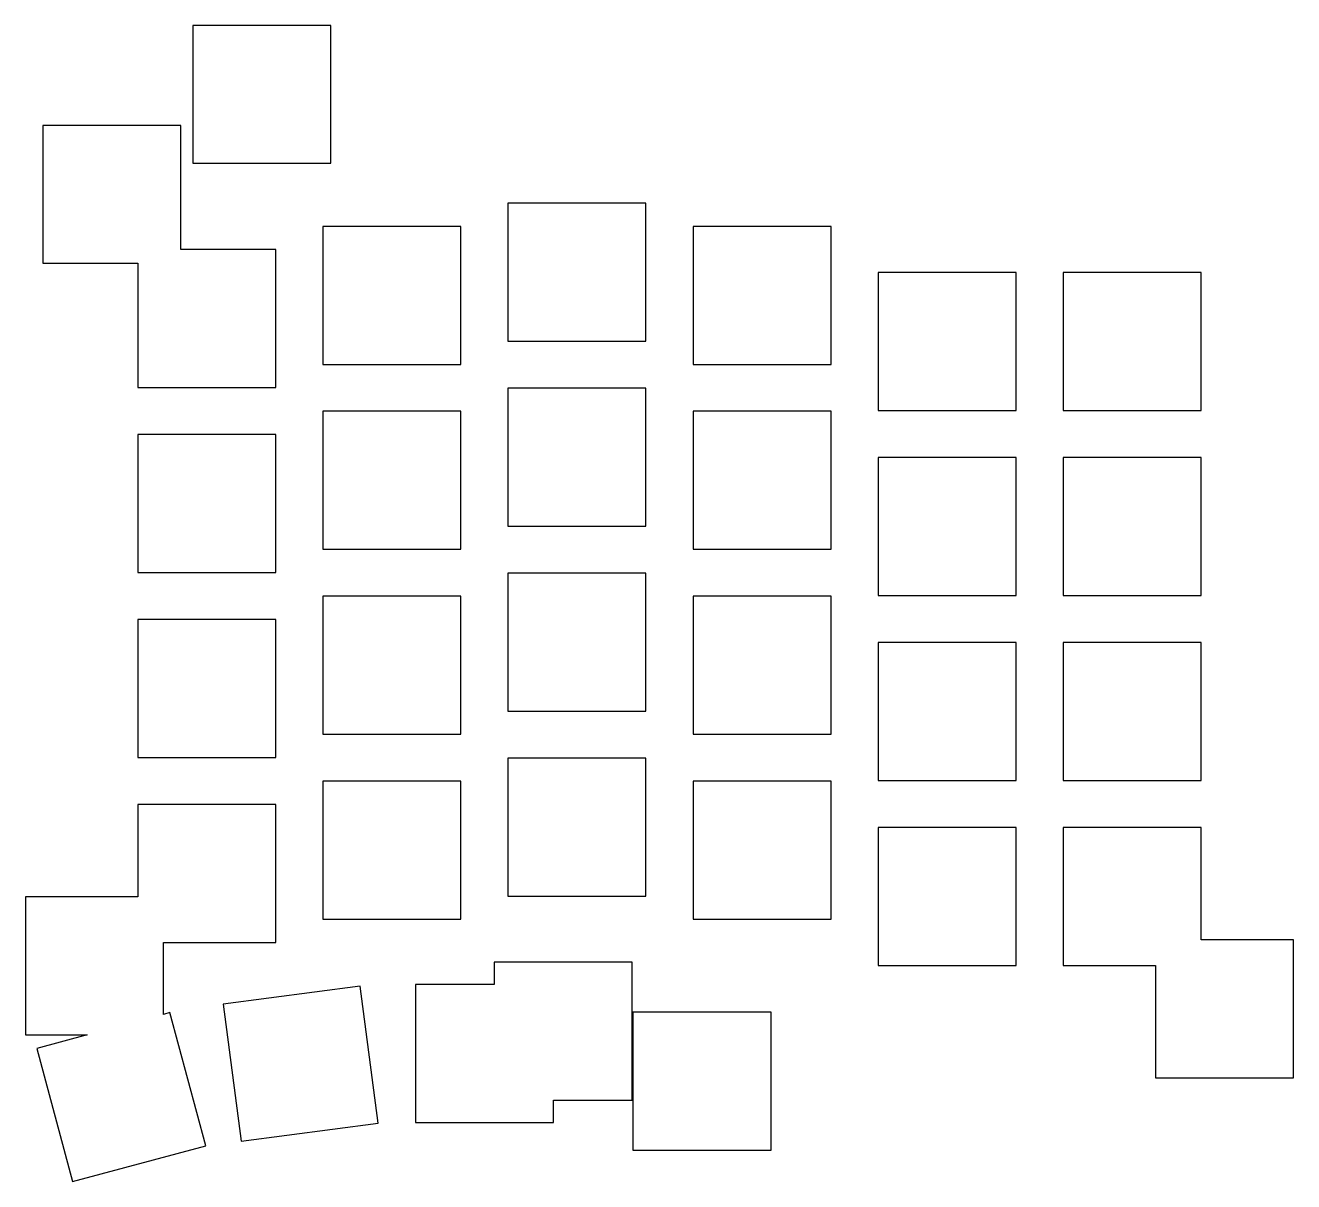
# Model space of a CAD drawing. Header units: millimetres. Extents: x 254 to 381, y -149 to -33.
import ezdxf

# ---------------------------------------------------------------- set-up
doc = ezdxf.new("R2010")
doc.units = ezdxf.units.MM

msp = doc.modelspace()

# ---------------------------------------------------------------- linework, layer by layer
for p, q in [((284.9, -32.88), (271.1, -32.88)), ((271.1, -32.88), (271.1, -46.67)), ((284.9, -46.67), (284.9, -32.88)), ((269.9, -42.88), (256.1, -42.88)), ((256.1, -42.88), (256.1, -56.67)), ((269.9, -55.29), (269.9, -42.88)), ((271.1, -46.67), (284.9, -46.67)), ((316.4, -50.66), (302.6, -50.66)), ((302.6, -50.66), (302.6, -64.46)), ((316.4, -64.46), (316.4, -50.66)), ((297.9, -52.98), (284.1, -52.98)), ((284.1, -52.98), (284.1, -66.78)), ((297.9, -66.78), (297.9, -52.98)), ((334.9, -52.98), (321.1, -52.98)), ((321.1, -52.98), (321.1, -66.78)), ((334.9, -66.78), (334.9, -52.98)), ((279.4, -55.29), (269.9, -55.29)), ((279.4, -69.09), (279.4, -55.29)), ((256.1, -56.67), (265.6, -56.67)), ((265.6, -56.67), (265.6, -69.09)), ((353.4, -57.6), (339.6, -57.6)), ((339.6, -57.6), (339.6, -71.4)), ((353.4, -71.4), (353.4, -57.6)), ((371.9, -57.6), (358.1, -57.6)), ((358.1, -57.6), (358.1, -71.4)), ((371.9, -71.4), (371.9, -57.6)), ((302.6, -64.46), (316.4, -64.46)), ((284.1, -66.78), (297.9, -66.78)), ((321.1, -66.78), (334.9, -66.78)), ((265.6, -69.09), (279.4, -69.09)), ((316.4, -69.16), (302.6, -69.16)), ((302.6, -69.16), (302.6, -82.96)), ((316.4, -82.96), (316.4, -69.16)), ((297.9, -71.47), (284.1, -71.47)), ((284.1, -71.47), (284.1, -85.28)), ((297.9, -85.28), (297.9, -71.47)), ((334.9, -71.47), (321.1, -71.47)), ((321.1, -71.47), (321.1, -85.28)), ((334.9, -85.28), (334.9, -71.47)), ((339.6, -71.4), (353.4, -71.4)), ((358.1, -71.4), (371.9, -71.4)), ((279.4, -73.79), (265.6, -73.79)), ((265.6, -73.79), (265.6, -87.59)), ((279.4, -87.59), (279.4, -73.79)), ((353.4, -76.1), (339.6, -76.1)), ((339.6, -76.1), (339.6, -89.9)), ((353.4, -89.9), (353.4, -76.1)), ((371.9, -76.1), (358.1, -76.1)), ((358.1, -76.1), (358.1, -89.9)), ((371.9, -89.9), (371.9, -76.1)), ((302.6, -82.96), (316.4, -82.96)), ((284.1, -85.28), (297.9, -85.28)), ((321.1, -85.28), (334.9, -85.28)), ((265.6, -87.59), (279.4, -87.59)), ((316.4, -87.66), (302.6, -87.66)), ((302.6, -87.66), (302.6, -101.46)), ((316.4, -101.46), (316.4, -87.66)), ((297.9, -89.97), (284.1, -89.97)), ((284.1, -89.97), (284.1, -103.78)), ((297.9, -103.78), (297.9, -89.97)), ((334.9, -89.97), (321.1, -89.97)), ((321.1, -89.97), (321.1, -103.78)), ((334.9, -103.78), (334.9, -89.97)), ((339.6, -89.9), (353.4, -89.9)), ((358.1, -89.9), (371.9, -89.9)), ((279.4, -92.29), (265.6, -92.29)), ((265.6, -92.29), (265.6, -106.09)), ((279.4, -106.09), (279.4, -92.29)), ((353.4, -94.6), (339.6, -94.6)), ((339.6, -94.6), (339.6, -108.4)), ((353.4, -108.4), (353.4, -94.6)), ((371.9, -94.6), (358.1, -94.6)), ((358.1, -94.6), (358.1, -108.4)), ((371.9, -108.4), (371.9, -94.6)), ((302.6, -101.46), (316.4, -101.46)), ((284.1, -103.78), (297.9, -103.78)), ((321.1, -103.78), (334.9, -103.78)), ((265.6, -106.09), (279.4, -106.09)), ((316.4, -106.16), (302.6, -106.16)), ((302.6, -106.16), (302.6, -119.96)), ((316.4, -119.96), (316.4, -106.16)), ((297.9, -108.47), (284.1, -108.47)), ((284.1, -108.47), (284.1, -122.28)), ((297.9, -122.28), (297.9, -108.47)), ((334.9, -108.47), (321.1, -108.47)), ((321.1, -108.47), (321.1, -122.28)), ((334.9, -122.28), (334.9, -108.47)), ((339.6, -108.4), (353.4, -108.4)), ((358.1, -108.4), (371.9, -108.4)), ((279.4, -110.79), (265.6, -110.79)), ((265.6, -110.79), (265.6, -120.04)), ((279.4, -124.59), (279.4, -110.79)), ((353.4, -113.1), (339.6, -113.1)), ((339.6, -113.1), (339.6, -126.9)), ((353.4, -126.9), (353.4, -113.1)), ((371.9, -113.1), (358.1, -113.1)), ((358.1, -113.1), (358.1, -126.9)), ((371.9, -124.35), (371.9, -113.1)), ((265.6, -120.04), (254.35, -120.04)), ((254.35, -120.04), (254.35, -133.84)), ((302.6, -119.96), (316.4, -119.96)), ((284.1, -122.28), (297.9, -122.28)), ((321.1, -122.28), (334.9, -122.28)), ((268.15, -124.59), (279.4, -124.59)), ((268.15, -131.8), (268.15, -124.59)), ((381.15, -124.35), (371.9, -124.35)), ((381.15, -138.15), (381.15, -124.35)), ((315.01, -126.58), (301.21, -126.58)), ((301.21, -126.58), (301.21, -128.82)), ((315.01, -140.38), (315.01, -126.58)), ((339.6, -126.9), (353.4, -126.9)), ((358.1, -126.9), (367.35, -126.9)), ((367.35, -126.9), (367.35, -138.15)), ((287.82, -128.97), (274.14, -130.78)), ((289.62, -142.66), (287.82, -128.97)), ((301.21, -128.82), (293.35, -128.82)), ((293.35, -128.82), (293.35, -142.62)), ((268.8, -131.62), (268.15, -131.8)), ((272.38, -144.95), (268.8, -131.62)), ((274.14, -130.78), (275.94, -144.46)), ((328.9, -131.57), (315.1, -131.57)), ((315.1, -131.57), (315.1, -145.38)), ((328.9, -145.38), (328.9, -131.57)), ((254.35, -133.84), (260.53, -133.84)), ((260.53, -133.84), (255.48, -135.19)), ((255.48, -135.19), (259.05, -148.52)), ((367.35, -138.15), (381.15, -138.15)), ((307.15, -142.62), (307.15, -140.38)), ((307.15, -140.38), (315.01, -140.38)), ((275.94, -144.46), (289.62, -142.66)), ((293.35, -142.62), (307.15, -142.62)), ((259.05, -148.52), (272.38, -144.95)), ((315.1, -145.38), (328.9, -145.38))]:
    msp.add_line(p, q)

doc.saveas('drawing.dxf')
